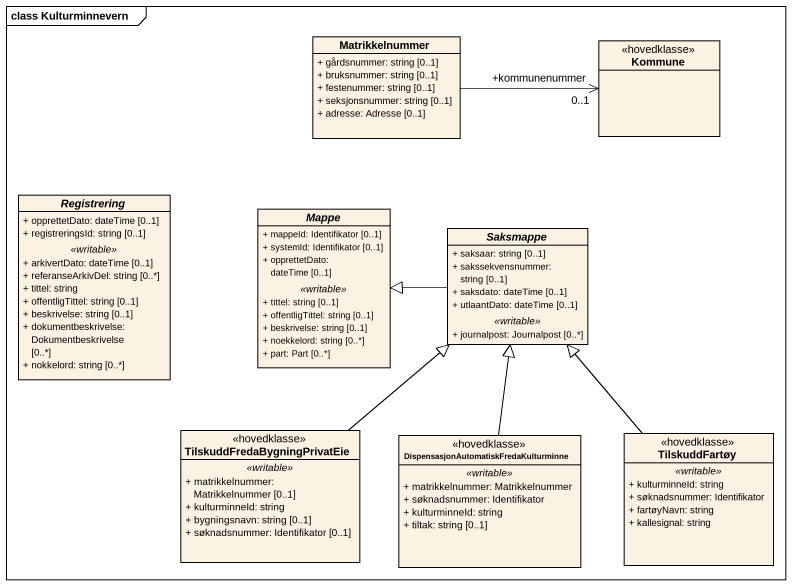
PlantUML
@startuml
mainframe class Kulturminnevern
hide circle
hide empty members
skinparam classAttributeIconSize 0
class Matrikkelnummer {
  + gårdsnummer: string [0..1]
  + bruksnummer: string [0..1]
  + festenummer: string [0..1]
  + seksjonsnummer: string [0..1]
  + adresse: Adresse [0..1]
}
class Kommune <<hovedklasse>>
abstract class Registrering {
  + opprettetDato: dateTime [0..1]
  + registreringsId: string [0..1]
  .. <<writable>> ..
  + arkivertDato: dateTime [0..1]
  + referanseArkivDel: string [0..*]
  + tittel: string
  + offentligTittel: string [0..1]
  + beskrivelse: string [0..1]
  + dokumentbeskrivelse: Dokumentbeskrivelse [0..*]
  + nokkelord: string [0..*]
}
abstract class Mappe {
  + mappeId: Identifikator [0..1]
  + systemId: Identifikator [0..1]
  + opprettetDato: dateTime [0..1]
  .. <<writable>> ..
  + tittel: string [0..1]
  + offentligTittel: string [0..1]
  + beskrivelse: string [0..1]
  + noekkelord: string [0..*]
  + part: Part [0..*]
}
abstract class Saksmappe {
  + saksaar: string [0..1]
  + sakssekvensnummer: string [0..1]
  + saksdato: dateTime [0..1]
  + utlaantDato: dateTime [0..1]
  .. <<writable>> ..
  + journalpost: Journalpost [0..*]
}
class "TilskuddFredaBygningPrivatEie" as TilskuddFredaBygningPrivatEi <<hovedklasse>> {
  .. <<writable>> ..
  + matrikkelnummer: Matrikkelnummer [0..1]
  + kulturminneId: string
  + bygningsnavn: string [0..1]
  + søknadsnummer: Identifikator [0..1]
}
class "DispensasjonAutomatiskFredaKulturminne" as DispensasjonAutomatiskFredaK <<hovedklasse>> {
  .. <<writable>> ..
  + matrikkelnummer: Matrikkelnummer
  + søknadsnummer: Identifikator
  + kulturminneId: string
  + tiltak: string [0..1]
}
class TilskuddFartøy <<hovedklasse>> {
  .. <<writable>> ..
  + kulturminneId: string
  + søknadsnummer: Identifikator
  + fartøyNavn: string
  + kallesignal: string
}
Matrikkelnummer -right-> "+kommunenummer\n0..1" Kommune
Saksmappe -left-|> Mappe
TilskuddFredaBygningPrivatEi -up-|> Saksmappe
DispensasjonAutomatiskFredaK -up-|> Saksmappe
TilskuddFartøy -up-|> Saksmappe
@enduml
